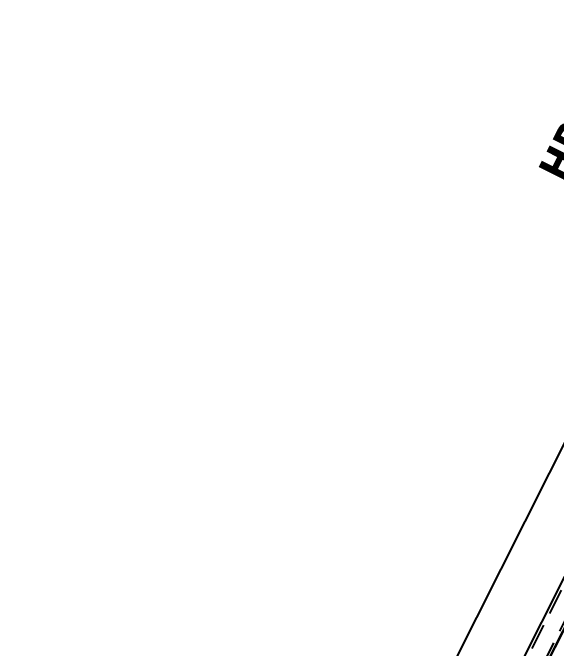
# Model space of a CAD drawing. Header units: metres. Extents: x 0 to 547597, y 0 to 1844684.
# Drawn here: x 543369.57 to 543395.59, y 1844559.36 to 1844589.77 of the extents above; entities that cross this region are included whole.
import ezdxf

# ---------------------------------------------------------------- set-up
doc = ezdxf.new("R2010")
doc.units = ezdxf.units.M
doc.linetypes.add('DASHED2', pattern=[0.375, 0.25, -0.125])
doc.linetypes.add('HIDDEN2', pattern=[0.1875, 0.125, -0.0625])
for name, color, linetype in [('5_Thep', 4, 'Continuous'), ('DUONGOTO', 3, 'Continuous'), ('Hangrao', 6, 'FENCELINE2'), ('Muongcap', 11, 'Continuous'), ('MuongcapTL', 8, 'HIDDEN2'), ('VIEN', 6, 'Continuous')]:
    doc.layers.add(name, color=color, linetype=linetype)
doc.styles.get("Standard").update_dxf_attribs({"font": 'simplex.shx'})
doc.linetypes.add('FENCELINE2', pattern='A,0.25,-0.1,[132,ltypeshp.shx,S=0.1,R=0,X=-0.1,Y=0],-0.1,1', length=1.45)

# ---------------------------------------------------------------- blocks, each defined once
blk = doc.blocks.new('mb moiTQK')
at = {"layer": 'DUONGOTO'}
blk.add_lwpolyline([(-1.25, -0.725), (-1.25, -126), (-57.95, -126), (-57.95, -101, 0.414214), (-61.7, -97.25), (-65.345, -97.25)], format="xyb", dxfattribs=at)
at = {"layer": 'Hangrao'}
blk.add_line((-77.5, -130), (0, -130), dxfattribs=at)
at = {"layer": 'Muongcap'}
blk.add_lwpolyline([(-72.5, -126), (-4, -126), (-3.999, -127.1), (-72.499, -127.1)], close=True, dxfattribs=at)
at = {"layer": 'MuongcapTL', "linetype": 'DASHED2', "ltscale": 5}
blk.add_lwpolyline([(-72.35, -126.15), (-4.15, -126.15), (-4.149, -126.95), (-72.349, -126.95)], close=True, dxfattribs=at)
at = {"layer": 'VIEN', "color": 14, "insert": (-72.68, -136.286), "char_height": 1.5, "width": 5.33847, "attachment_point": 5, "rotation": 180}
blk.add_mtext('\\A1;{\\fTahoma|b1|i0|c0|p34;\\C1;HR\\fTahoma|b1|i0|c163|p34;2.2}', dxfattribs=at)
blk = doc.blocks.new('ACAD-DinhViTuyenDz220kV')
blk.add_circle((543470.188, 1844560.07), 117.551)
at = {"layer": '5_Thep', "rotation": 243.2403583287449}
blk.add_blockref('mb moiTQK', (543485.661, 1844458.313), dxfattribs=at)

msp = doc.modelspace()

# ---------------------------------------------------------------- block references
msp.add_blockref('ACAD-DinhViTuyenDz220kV', (0, 0))

doc.saveas('drawing.dxf')
